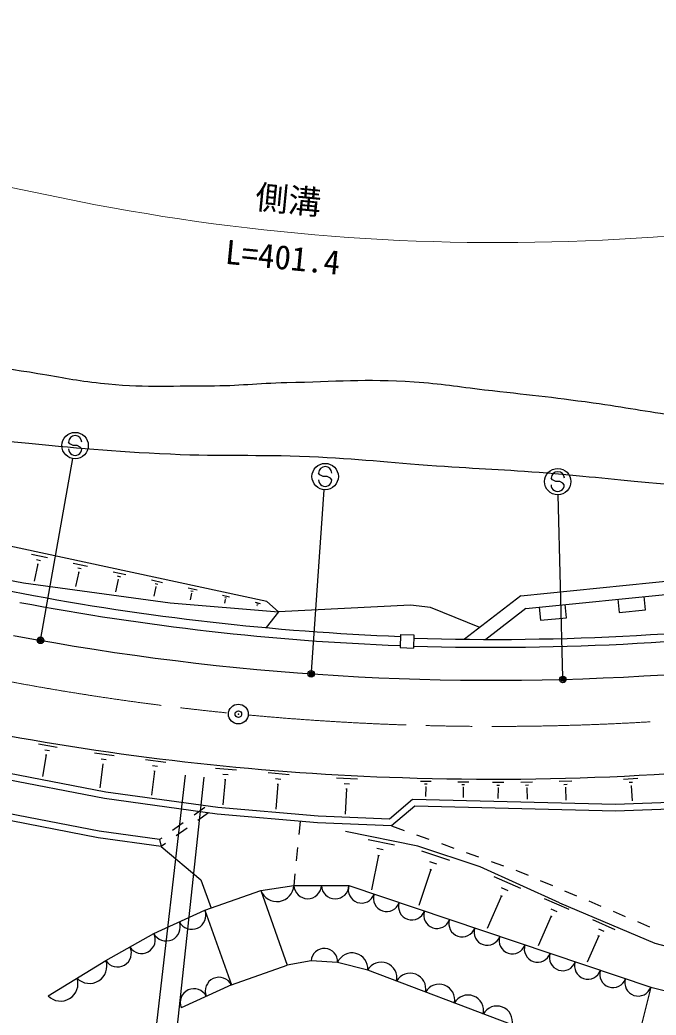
# Model space of a CAD drawing. Units: millimetres, scale not verified. Extents: x 40000 to 680000, y 20000 to 380000.
# Drawn here: x 346779 to 395012, y 236992 to 312460 of the extents above; entities that cross this region are included whole.
import ezdxf
from ezdxf.enums import TextEntityAlignment as Align

# ---------------------------------------------------------------- set-up
doc = ezdxf.new("R2010")
doc.units = ezdxf.units.MM
doc.header["$LTSCALE"] = 1000
doc.header["$PDMODE"] = 32
doc.header["$PDSIZE"] = 500
doc.linetypes.add('CHAIN', pattern=[18.5, 12, -1.5, 3.5, -1.5])
for name, color, linetype, lineweight in [('S-BGD', 7, 'Continuous', 25), ('S-BMK', 2, 'CHAIN', 13), ('S-BMK-SRVR', 3, 'Continuous', 25), ('S-STR-HTXT', 7, 'Continuous', 13), ('S-STR-STRC', 7, 'Continuous', 25)]:
    doc.layers.add(name, color=color, linetype=linetype, lineweight=lineweight)
doc.styles.add('@ＭＳ ゴシック', font='')
doc.styles.add('ＭＳ ゴシック', font='')
doc.styles.get('@ＭＳ ゴシック').set_extended_font_data('@MS Gothic')
doc.styles.get('ＭＳ ゴシック').set_extended_font_data('MS Gothic')

msp = doc.modelspace()

# ---------------------------------------------------------------- linework, layer by layer
at = {"layer": 'S-BGD'}
for p, q in [((312842, 276584), (347064, 269763)), ((365503, 268361), (343396, 273119)), ((384758, 268789), (421810, 272539)), ((347654, 271947), (348876, 271684)), ((348133, 271205), (347854, 269908)), ((348046, 271543), (348352, 271477)), ((348095, 271213), (348171, 271196)), ((350807, 271268), (351906, 271032)), ((385142, 267822), (421977, 271551)), ((351238, 270601), (350998, 269484)), ((351160, 270905), (351435, 270846)), ((351204, 270608), (351273, 270593)), ((353840, 270616), (354820, 270405)), ((354155, 270292), (354400, 270239)), ((347064, 269763), (358167, 268267)), ((354224, 270020), (354021, 269077)), ((354194, 270027), (354255, 270014)), ((356756, 269988), (357597, 269807)), ((357086, 269477), (356930, 268753)), ((357026, 269710), (357236, 269665)), ((357060, 269483), (357112, 269471)), ((359528, 269391), (360209, 269245)), ((359795, 268978), (359689, 268484)), ((359747, 269166), (359917, 269130)), ((359774, 268982), (359816, 268973)), ((362144, 268828), (362675, 268714)), ((384758, 268789), (380481, 265494)), ((394197, 267734), (394097, 268729)), ((358167, 268267), (366376, 267583)), ((362353, 268506), (362293, 268230)), ((362315, 268653), (362447, 268624)), ((362336, 268510), (362369, 268503)), ((364615, 268297), (365002, 268213)), ((364739, 268168), (364836, 268148)), ((364767, 268061), (364752, 267991)), ((364755, 268064), (364779, 268058)), ((366376, 267583), (365503, 268361)), ((376394, 268084), (366376, 267583)), ((377916, 267890), (376394, 268084)), ((386137, 267923), (386238, 266928)), ((388228, 267130), (388127, 268125)), ((392107, 268527), (392207, 267533)), ((366376, 267583), (365451, 266372)), ((381647, 266392), (377916, 267890)), ((385142, 267822), (382105, 265483)), ((392207, 267533), (394197, 267734)), ((386238, 266928), (388228, 267130)), ((375645, 265860), (375611, 264861)), ((375645, 265860), (376644, 265826)), ((376644, 265826), (376610, 264827)), ((375611, 264861), (376610, 264827)), ((348186, 257557), (349602, 257316)), ((348773, 256728), (348494, 255081)), ((348657, 257112), (349011, 257052)), ((348729, 256736), (348818, 256721)), ((352422, 256871), (353925, 256677)), ((353077, 256022), (352844, 254215)), ((352937, 256422), (353313, 256374)), ((353030, 256028), (353124, 256016)), ((356309, 256370), (357851, 256172)), ((356837, 255910), (357223, 255861)), ((353205, 253406), (344220, 255144)), ((353287, 253899), (344322, 255633)), ((356981, 255500), (356746, 253675)), ((356932, 255506), (357029, 255494)), ((361604, 255715), (363193, 255581)), ((362166, 255267), (362563, 255234)), ((365599, 255377), (367203, 255242)), ((362331, 254853), (362170, 252944)), ((362282, 254858), (362381, 254849)), ((366166, 254925), (366568, 254892)), ((366333, 254507), (366172, 252597)), ((366283, 254512), (366383, 254503)), ((370774, 254990), (372386, 254913)), ((371359, 254558), (371762, 254539)), ((377140, 254731), (377971, 254720)), ((377449, 254520), (377657, 254517)), ((379973, 254693), (380820, 254682)), ((380288, 254477), (380499, 254475)), ((382606, 254658), (383469, 254646)), ((382927, 254438), (383142, 254435)), ((384769, 254651), (385654, 254673)), ((385106, 254438), (385327, 254443)), ((387664, 254722), (388621, 254745)), ((388029, 254491), (388268, 254497)), ((392544, 254893), (393624, 254961)), ((392966, 254648), (393236, 254665)), ((393085, 254385), (393152, 254389)), ((393119, 254387), (393191, 253251)), ((361792, 252726), (353287, 253899)), ((371541, 254145), (371449, 252232)), ((371491, 254148), (371592, 254143)), ((377524, 254311), (377576, 254310)), ((377550, 254311), (377540, 253560)), ((380364, 254265), (380417, 254264)), ((380391, 254264), (380380, 253490)), ((383005, 254221), (383059, 254221)), ((383032, 254221), (383021, 253422)), ((385195, 254218), (385250, 254220)), ((385222, 254219), (385243, 253369)), ((388124, 254254), (388184, 254256)), ((388154, 254255), (388178, 253297)), ((361736, 252229), (353205, 253406)), ((376552, 253334), (374789, 251846)), ((376729, 252830), (374963, 251339)), ((391926, 252954), (376552, 253334)), ((391930, 252454), (376729, 252830)), ((406478, 253493), (391926, 252954)), ((406518, 252994), (391930, 252454)), ((352715, 250445), (343604, 252207)), ((352796, 250939), (343706, 252697)), ((360799, 252727), (359982, 252151)), ((361088, 252319), (360270, 251742)), ((369350, 251567), (361736, 252229)), ((369381, 252066), (361792, 252726)), ((374789, 251846), (369381, 252066)), ((359165, 251574), (358348, 250997)), ((368017, 251683), (367922, 250688)), ((374963, 251339), (369350, 251567)), ((374963, 251339), (375905, 251003)), ((357371, 250308), (352796, 250939)), ((359453, 251166), (358636, 250589)), ((376958, 249799), (371467, 250913)), ((376847, 250667), (377789, 250331)), ((357498, 249785), (352715, 250445)), ((357531, 250421), (357371, 250308)), ((357371, 250308), (357498, 249785)), ((357819, 250012), (357498, 249785)), ((373183, 250310), (375174, 249906)), ((381665, 248230), (376958, 249799)), ((378731, 249996), (379673, 249660)), ((357498, 249785), (360489, 247237)), ((367826, 249692), (367731, 248697)), ((373976, 249112), (373444, 246492)), ((373828, 249661), (374326, 249560)), ((373914, 249125), (374038, 249100)), ((377215, 249450), (379351, 248737)), ((380615, 249324), (381557, 248988)), ((377838, 248648), (378372, 248470)), ((382498, 248652), (383440, 248317)), ((367635, 247701), (367551, 246825)), ((377927, 248025), (377016, 245293)), ((377860, 248048), (377994, 248003)), ((387678, 245506), (381665, 248230)), ((384382, 247981), (384504, 247937)), ((384504, 247937), (385306, 247598)), ((360489, 247237), (361284, 245111)), ((365056, 246442), (367551, 246825)), ((367551, 246825), (371726, 246808)), ((371726, 246808), (394603, 239114)), ((382717, 247497), (384744, 246611)), ((386227, 247207), (387147, 246817)), ((360812, 244945), (365056, 246442)), ((365056, 246442), (367053, 240784)), ((383288, 246041), (382198, 243548)), ((383224, 246069), (383351, 246013)), ((383256, 246658), (383762, 246437)), ((388068, 246427), (388989, 246037)), ((386532, 245830), (388391, 245018)), ((387678, 245506), (394908, 242442)), ((389909, 245647), (390830, 245256)), ((356925, 243180), (360812, 244945)), ((360812, 244945), (362809, 239287)), ((386997, 244520), (387113, 244469)), ((387026, 245061), (387491, 244857)), ((391751, 244866), (392672, 244476)), ((387055, 244494), (386072, 242245)), ((390183, 244234), (391882, 243492)), ((393592, 244086), (394513, 243696)), ((353306, 241136), (356925, 243180)), ((390661, 243014), (389780, 240998)), ((390608, 243037), (390714, 242991)), ((390634, 243531), (391059, 243346)), ((394908, 242442), (414685, 237274)), ((348916, 238456), (353306, 241136)), ((362809, 239287), (367053, 240784)), ((368864, 241106), (367053, 240784)), ((370869, 240983), (368864, 241106)), ((373146, 240399), (370869, 240983)), ((384094, 236242), (373146, 240399)), ((362809, 239287), (359002, 237551)), ((394603, 239114), (393177, 233409)), ((394603, 239114), (396543, 238629))]:
    msp.add_line(p, q, dxfattribs=at)
for centre, radius, start, end in [((1003271, 3651116), 3445238, 257.85639, 259.01733), ((382718, 458882), 193400, 268.19784, 288.21781), ((382718, 458882), 194000, 268.19738, 288.21781), ((382718, 458882), 196500, 259.3147, 288.21781), ((383018, 458620), 193049, 259.22031, 267.8095), ((383018, 458620), 193749, 259.21995, 267.81037), ((382718, 458882), 204000, 268.04971, 288.21781), ((382416, 459137), 204245, 259.40269, 268.13674), ((366264, 246893), 1290, 200.47222, 356.97863), ((368595, 246865), 1045, 182.15743, 357.36709), ((370683, 246856), 1045, 182.15743, 357.36709), ((372681, 246493), 1006, 161.73257, 341.08732), ((374587, 245852), 1006, 161.73257, 341.08732), ((376494, 245210), 1006, 161.73257, 341.08732), ((359813, 244565), 1069, 208.01273, 20.80727), ((378400, 244569), 1006, 161.73257, 341.08732), ((357869, 243683), 1069, 208.01273, 20.80727), ((380307, 243928), 1006, 161.73257, 341.08732), ((356001, 242703), 1040, 211.6115, 27.30531), ((382213, 243287), 1006, 161.73257, 341.08732), ((384119, 242646), 1006, 161.73257, 341.08732), ((386026, 242004), 1006, 161.73257, 341.08732), ((354192, 241681), 1040, 211.6115, 27.30531), ((369866, 241040), 1004, 356.74223, 176.25071), ((371964, 240521), 1189, 354.10151, 157.11112), ((387932, 241363), 1006, 161.73257, 341.08732), ((352060, 240710), 1317, 223.94521, 18.87853), ((374180, 239823), 1183, 347.51493, 150.89684), ((389838, 240722), 1006, 161.73257, 341.08732), ((376370, 238992), 1183, 347.51493, 150.89684), ((391745, 240081), 1006, 161.73257, 341.08732), ((349865, 239370), 1317, 223.94521, 18.87853), ((361876, 238811), 1047, 27.02317, 201.99765), ((378559, 238160), 1183, 347.51493, 150.89684), ((393651, 239440), 1006, 161.73257, 341.08732), ((359973, 237943), 1047, 27.02317, 201.99765), ((380749, 237329), 1183, 347.51493, 150.89684), ((382938, 236497), 1183, 347.51493, 150.89684)]:
    msp.add_arc(centre, radius, start, end, dxfattribs=at)
for points, knots in [([(237240, 310647), (238019, 309695), (238275, 309392), (239036, 308685), (239862, 307917), (240388, 307552), (241325, 306924), (242249, 306305), (242789, 305972), (243814, 305541), (245215, 304953), (246069, 304805), (247536, 304410), (249183, 303965), (250130, 303815), (251786, 303404), (253055, 303088), (253746, 302822), (255030, 302574), (258063, 301988), (259822, 302039), (262876, 301568), (266442, 301018), (268408, 300523), (271954, 299858), (274743, 299335), (276297, 298996), (279096, 298525), (281886, 298056), (283467, 297906), (286263, 297469), (290982, 296732), (293649, 296443), (298333, 295507), (300749, 295025), (302113, 294780), (304479, 294096), (306673, 293463), (307842, 292916), (309951, 292040), (312048, 291168), (313214, 290645), (315228, 289595), (316969, 288688), (317857, 288023), (319574, 287073), (321378, 286074), (322305, 285325), (324231, 284589), (328122, 283103), (330453, 282645), (334553, 281912), (339228, 281075), (341896, 280909), (346621, 280437), (351129, 279987), (353660, 279754), (358185, 279545), (362304, 279354), (364620, 279529), (368740, 279351), (372505, 279187), (374603, 278910), (378363, 278652), (381637, 278428), (383475, 278371), (386745, 278109), (389993, 277848), (391804, 277610), (395050, 277333), (400109, 276900), (402958, 276828), (408010, 276324), (413480, 275778), (416558, 275546), (421991, 274715), (422655, 274613), (423085, 274689), (423675, 274368), (423955, 274216), (424082, 274141), (424346, 273906)], [0, 0, 0, 0, 1, 1, 1, 2, 2, 2, 3, 3, 3, 4, 4, 4, 5, 5, 5, 6, 6, 6, 7, 7, 7, 8, 8, 8, 9, 9, 9, 10, 10, 10, 11, 11, 11, 12, 12, 12, 13, 13, 13, 14, 14, 14, 15, 15, 15, 16, 16, 16, 17, 17, 17, 18, 18, 18, 19, 19, 19, 20, 20, 20, 21, 21, 21, 22, 22, 22, 23, 23, 23, 24, 24, 24, 25, 25, 25, 26, 26, 26, 27, 27, 27, 27]), ([(427113, 278508), (425063, 278976), (424469, 279082), (422759, 279369), (419902, 279847), (418247, 279707), (415382, 280136), (413634, 280398), (412678, 280693), (410926, 280928), (408387, 281269), (406939, 281214), (404391, 281473), (401367, 281780), (399677, 281993), (396667, 282413), (394148, 282766), (392750, 283051), (390231, 283404), (387029, 283852), (385224, 284019), (382012, 284394), (379925, 284638), (378762, 284846), (376665, 284988), (372903, 285243), (370781, 285010), (367011, 284938), (364708, 284895), (363423, 284690), (361119, 284691), (357908, 284692), (356094, 284546), (352901, 284889), (351033, 285089), (350003, 285333), (348148, 285632), (344607, 286202), (342606, 286424), (339088, 287117), (336661, 287595), (335271, 287753), (332899, 288454), (329462, 289469), (327454, 289898), (324235, 291474), (322009, 292563), (321178, 293034), (318739, 294642)], [0, 0, 0, 0, 1, 1, 1, 2, 2, 2, 3, 3, 3, 4, 4, 4, 5, 5, 5, 6, 6, 6, 7, 7, 7, 8, 8, 8, 9, 9, 9, 10, 10, 10, 11, 11, 11, 12, 12, 12, 13, 13, 13, 14, 14, 14, 15, 15, 15, 16, 16, 16, 16])]:
    msp.add_open_spline(points, degree=3, knots=knots, dxfattribs=at)
at = {"layer": 'S-BMK'}
for start, end in [(264.65492, 288.21781), (259.31209, 264.2252)]:
    msp.add_arc((382718, 458882), 200000, start, end, dxfattribs=at)
at = {"layer": 'S-BMK-SRVR'}
msp.add_circle((363340, 259822), 750, dxfattribs=at)
msp.add_point((363340, 259822), dxfattribs=at)
at = {"layer": 'S-STR-HTXT'}
msp.add_line((173053, 334662), (352523, 298448), dxfattribs=at)
msp.add_arc((383018, 458620), 163049, 259.22031, 288.15935, dxfattribs=at)
at = {"layer": 'S-STR-STRC'}
for p, q in [((350568, 280321), (350469, 280439)), ((350813, 280182), (350568, 280321)), ((351114, 280180), (350813, 280182)), ((351359, 280068), (351114, 280180)), ((351465, 279932), (351359, 280068)), ((348365, 265560), (350789, 279196)), ((369527, 277974), (369427, 278092)), ((369772, 277834), (369527, 277974)), ((370073, 277832), (369772, 277834)), ((370318, 277720), (370073, 277832)), ((370424, 277584), (370318, 277720)), ((387157, 277586), (387057, 277704)), ((387401, 277447), (387157, 277586)), ((387702, 277445), (387401, 277447)), ((387947, 277333), (387702, 277445)), ((388053, 277197), (387947, 277333)), ((368875, 263020), (369852, 276836)), ((387947, 262601), (387578, 276446)), ((359297, 255198), (355105, 218744)), ((360735, 255040), (357257, 222788))]:
    msp.add_line(p, q, dxfattribs=at)
for centre, radius in [((350963, 280181), 1000), ((369922, 277833), 1000), ((387552, 277446), 1000), ((348339, 265412), 150), ((348339, 265412), 120), ((348339, 265412), 90), ((348339, 265412), 60), ((348339, 265412), 30), ((368865, 262870), 150), ((368865, 262870), 120), ((368865, 262870), 90), ((368865, 262870), 60), ((368865, 262870), 30), ((387951, 262451), 150), ((387951, 262451), 120), ((387951, 262451), 90), ((387951, 262451), 60), ((387951, 262451), 30)]:
    msp.add_circle(centre, radius, dxfattribs=at)
for centre, start, end in [((350969, 280436), 359.55488, 179.55488), ((350965, 279936), 179.55488, 359.55488), ((369927, 278088), 359.55488, 179.55488), ((387557, 277701), 359.55488, 179.55488), ((369924, 277588), 179.55488, 359.55488), ((387553, 277201), 179.55488, 359.55488)]:
    msp.add_arc(centre, 500, start, end, dxfattribs=at)
for p in [(348339, 265412), (368865, 262870), (387951, 262451)]:
    msp.add_point(p, dxfattribs=at)

# ---------------------------------------------------------------- texts
at = {"layer": 'S-STR-HTXT', "style": 'ＭＳ ゴシック'}
msp.add_text('側溝', height=1833, rotation=354.44, dxfattribs=at).set_placement((366995, 297365), align=Align.BOTTOM_CENTER)
at = {"layer": 'S-STR-HTXT', "style": '@ＭＳ ゴシック'}
msp.add_text('L=401.4', height=1833, rotation=354.44, dxfattribs=at).set_placement((366801, 295374), align=Align.TOP_CENTER)

doc.saveas('drawing.dxf')
